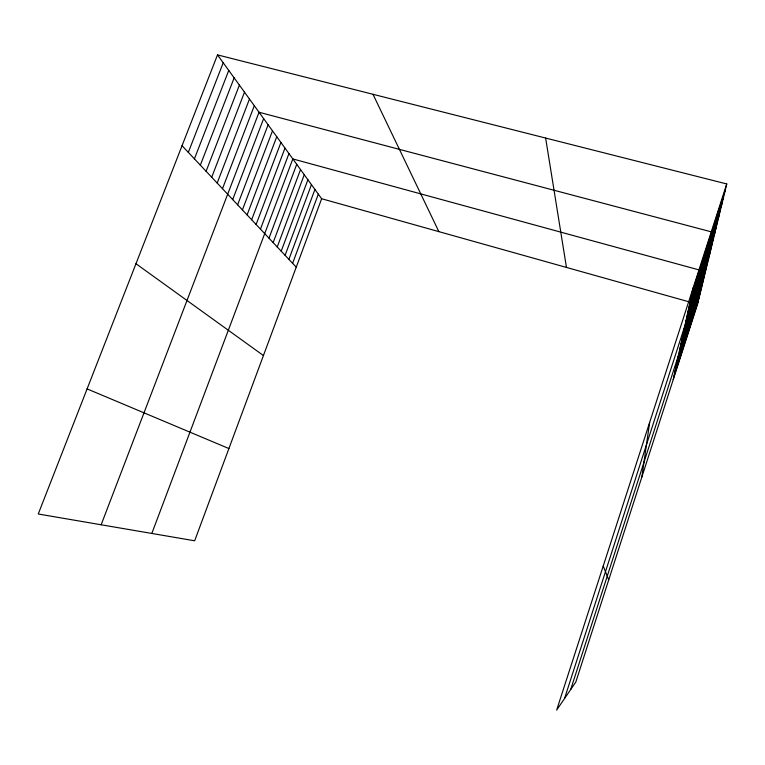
<?xml version="1.0" encoding="UTF-8"?>
<svg xmlns="http://www.w3.org/2000/svg" width="765" height="765" viewBox="0 0 765 765"><rect width="100%" height="100%" fill="white"/><g stroke="black" fill="none" stroke-linecap="round" stroke-linejoin="round"><path stroke-width="1.15" d="M641.835 477.083L649.657 422.404M673.248 379.593L693.281 287.458M726.75 183.954L556.643 710.111L575.816 682.036L697.527 304.212L726.75 183.954L217.509 54.889L38.25 514.004L194.664 540.788L321.644 198.737L217.509 54.889M692.153 292.67L725.105 190.734M691.053 297.719L723.508 197.303M689.992 302.605L721.959 203.662M688.959 307.348L720.458 209.84M687.955 311.948L719.004 215.835M686.989 316.414L717.589 221.649M686.042 320.745L716.222 227.301M564.513 698.588L714.883 232.79L259.039 112.245L101.152 524.771M684.245 329.046L713.582 238.125M683.375 333.014L712.33 243.318M682.533 336.887L711.096 248.357M681.72 340.645L709.91 253.272M680.917 344.307L708.744 258.054M680.142 347.865L707.615 262.711M679.387 351.336L706.516 267.243M570.69 689.533L705.435 271.661L292.832 158.929L151.824 533.454M677.914 358.116L704.355 276.108M677.197 361.415L703.312 280.43M676.499 364.637L702.28 284.647M675.811 367.783L701.285 288.749M675.151 370.843L700.31 292.756M674.5 373.836L699.363 296.667M673.86 376.743L698.435 300.492M292.613 263.303L318.326 194.147M281.204 251.178L307.903 179.746M285.087 255.309L311.451 184.652M288.893 259.354L314.931 189.452M268.984 238.173L296.734 164.322M273.153 242.61L300.54 169.581M277.226 246.942L304.26 174.716M256.112 224.489L284.982 148.094M260.463 229.108L288.95 153.574M247.095 214.889L276.758 136.725M251.656 219.746L280.918 142.481M237.628 204.819L268.113 124.791M242.419 209.916L272.493 130.834M222.481 188.706L254.315 105.723M232.703 199.589L263.638 118.594M211.714 177.251L244.504 92.173M217.174 183.055L249.476 99.039M200.344 165.154L234.147 77.867M206.101 171.284L239.397 85.116M188.324 152.369L223.217 62.759M194.415 158.852L228.754 70.418M321.644 198.737L697.527 304.212M87.095 388.897L228.907 448.548M135.969 263.724L263.437 355.543M182.051 145.694L296.246 267.176M372.995 94.296L438.861 231.632M603.222 566.033L608.72 579.88M545.636 138.054L566.463 267.434"/></g></svg>
